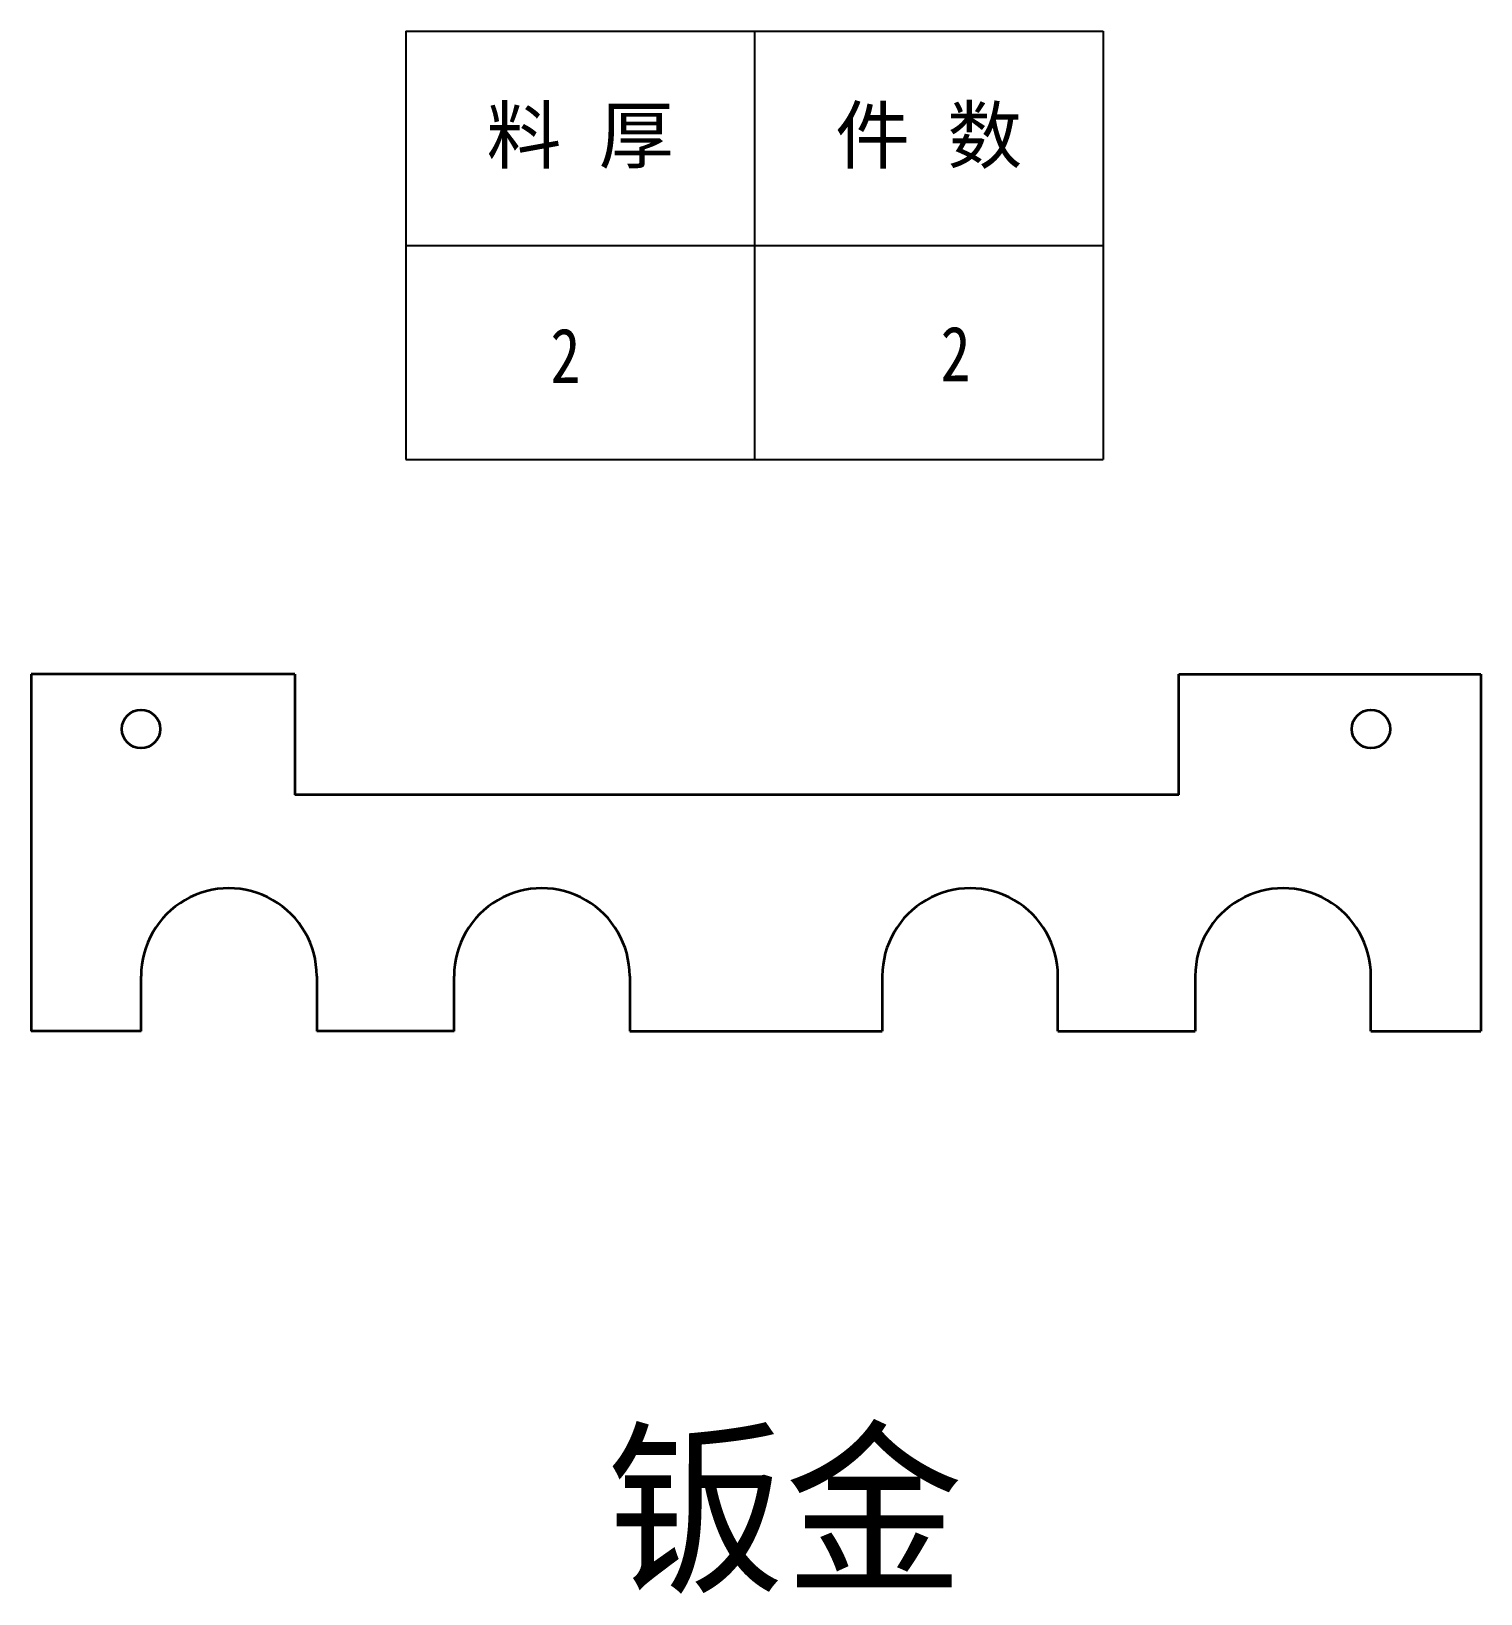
# Model space of a CAD drawing. Header units: millimetres. Extents: x -15766 to 80009, y -9701 to 15159.
# Drawn here: x 7395.9 to 7659.9, y 13568.7 to 13853.3 of the extents above; entities that cross this region are included whole.
import ezdxf
from ezdxf.enums import TextEntityAlignment as Align

# ---------------------------------------------------------------- set-up
doc = ezdxf.new("R2010")
doc.units = ezdxf.units.MM
doc.layers.add('07', color=7, linetype='Continuous')
doc.layers.add('AM_VIS', color=7, linetype='Continuous', lineweight=18)
doc.layers.add('word_dim', color=9, linetype='Continuous', lineweight=18)
doc.styles.add('DIM', font='', dxfattribs={"width": 0.8})
doc.styles.get('DIM').set_extended_font_data('NSimSun')

# ---------------------------------------------------------------- blocks, each defined once
blk = doc.blocks.new('*T2185')
at = {"color": 0, "linetype": 'ByBlock', "lineweight": -2, "transparency": 16777216}
for p, q in [((0, 0), (127, 0)), ((0, 0), (0, -78)), ((63.5, 0), (63.5, -78)), ((127, 0), (127, -78)), ((0, -39), (127, -39)), ((0, -78), (127, -78))]:
    blk.add_line(p, q, dxfattribs=at)
at = {"color": 0, "transparency": 16777216, "char_height": 10, "width": 60.5, "attachment_point": 5}
for s, insert in [('{\\fSimSun|b0|i0|c134|p2;料 厚}', (31.75, -19.5)), ('{\\fSimSun|b0|i0|c134|p2;件 数}', (95.25, -19.5))]:
    blk.add_mtext(s, dxfattribs=dict(at, insert=insert))
blk = doc.blocks.new('拆图参数')
blk.add_blockref('*T2185', (-63.5, 78))
at = {"style": 'DIM', "width": 0.8}
blk.add_attdef('6', text='', height=10, dxfattribs=at).set_placement((-37.13, 18.91), align=Align.MIDDLE_LEFT)
blk.add_attdef('1', text='', height=10, dxfattribs=at).set_placement((36.65, 19.27), align=Align.MIDDLE_CENTER)

msp = doc.modelspace()

# ---------------------------------------------------------------- linework, layer by layer
at = {"layer": 'AM_VIS', "lineweight": 35}
for p, q in [((7395.90203, 13736.16921), (7395.90203, 13671.16921)), ((7443.90203, 13736.16921), (7395.90203, 13736.16921)), ((7443.90203, 13736.16921), (7443.90203, 13714.16921)), ((7604.90203, 13714.16921), (7604.90203, 13736.16921)), ((7611.90203, 13736.16921), (7659.90203, 13736.16921)), ((7659.90203, 13736.16921), (7659.90203, 13671.16921)), ((7415.90203, 13671.16921), (7395.90203, 13671.16921)), ((7504.90203, 13671.16921), (7550.90203, 13671.16921)), ((7639.90203, 13671.16921), (7659.90203, 13671.16921))]:
    msp.add_line(p, q, dxfattribs=at)
at = {"layer": 'AM_VIS', "lineweight": 35, "ltscale": 0.175}
msp.add_line((7604.90203, 13736.16921), (7611.90203, 13736.16921), dxfattribs=at)
at = {"layer": 'AM_VIS', "lineweight": 35, "ltscale": 0.1}
msp.add_line((7604.90203, 13714.16921), (7443.90203, 13714.16921), dxfattribs=at)
at = {"layer": 'AM_VIS', "lineweight": 35, "ltscale": 0.25}
for p, q in [((7415.90203, 13671.16921), (7415.90203, 13681.16921)), ((7447.90203, 13681.16921), (7447.90203, 13671.16921)), ((7472.90203, 13671.16921), (7472.90203, 13681.16921)), ((7504.90203, 13681.16921), (7504.90203, 13671.16921)), ((7550.90203, 13681.16921), (7550.90203, 13671.16921)), ((7582.90203, 13671.16921), (7582.90203, 13681.16921)), ((7607.90203, 13681.16921), (7607.90203, 13671.16921)), ((7639.90203, 13671.16921), (7639.90203, 13681.16921))]:
    msp.add_line(p, q, dxfattribs=at)
at = {"layer": 'AM_VIS', "lineweight": 35, "ltscale": 0.35}
for p, q in [((7472.90203, 13671.16921), (7447.90203, 13671.16921)), ((7582.90203, 13671.16921), (7607.90203, 13671.16921))]:
    msp.add_line(p, q, dxfattribs=at)
at = {"layer": 'AM_VIS', "lineweight": 35}
for centre in [(7415.90203, 13726.16921), (7639.90203, 13726.16921)]:
    msp.add_circle(centre, 3.5, dxfattribs=at)
for centre, start, end in [((7431.90203, 13681.16921), 0, 180.000005), ((7488.90203, 13681.16921), 0, 180.000005), ((7566.90203, 13681.16921), 0, 180.000005), ((7623.90203, 13681.16921), 359.999995, 180)]:
    msp.add_arc(centre, 16, start, end, dxfattribs=at)

# ---------------------------------------------------------------- block references
at = {"layer": '07'}
msp.add_blockref('拆图参数', (7527.60287, 13775.25594), dxfattribs=at).add_auto_attribs({'1': '2', '6': '2'})

# ---------------------------------------------------------------- texts
at = {"layer": 'word_dim', "color": 3, "insert": (7500.66862, 13596.57818), "char_height": 25, "width": 116.6634772, "attachment_point": 1}
msp.add_mtext('钣金', dxfattribs=at)

doc.saveas('drawing.dxf')
